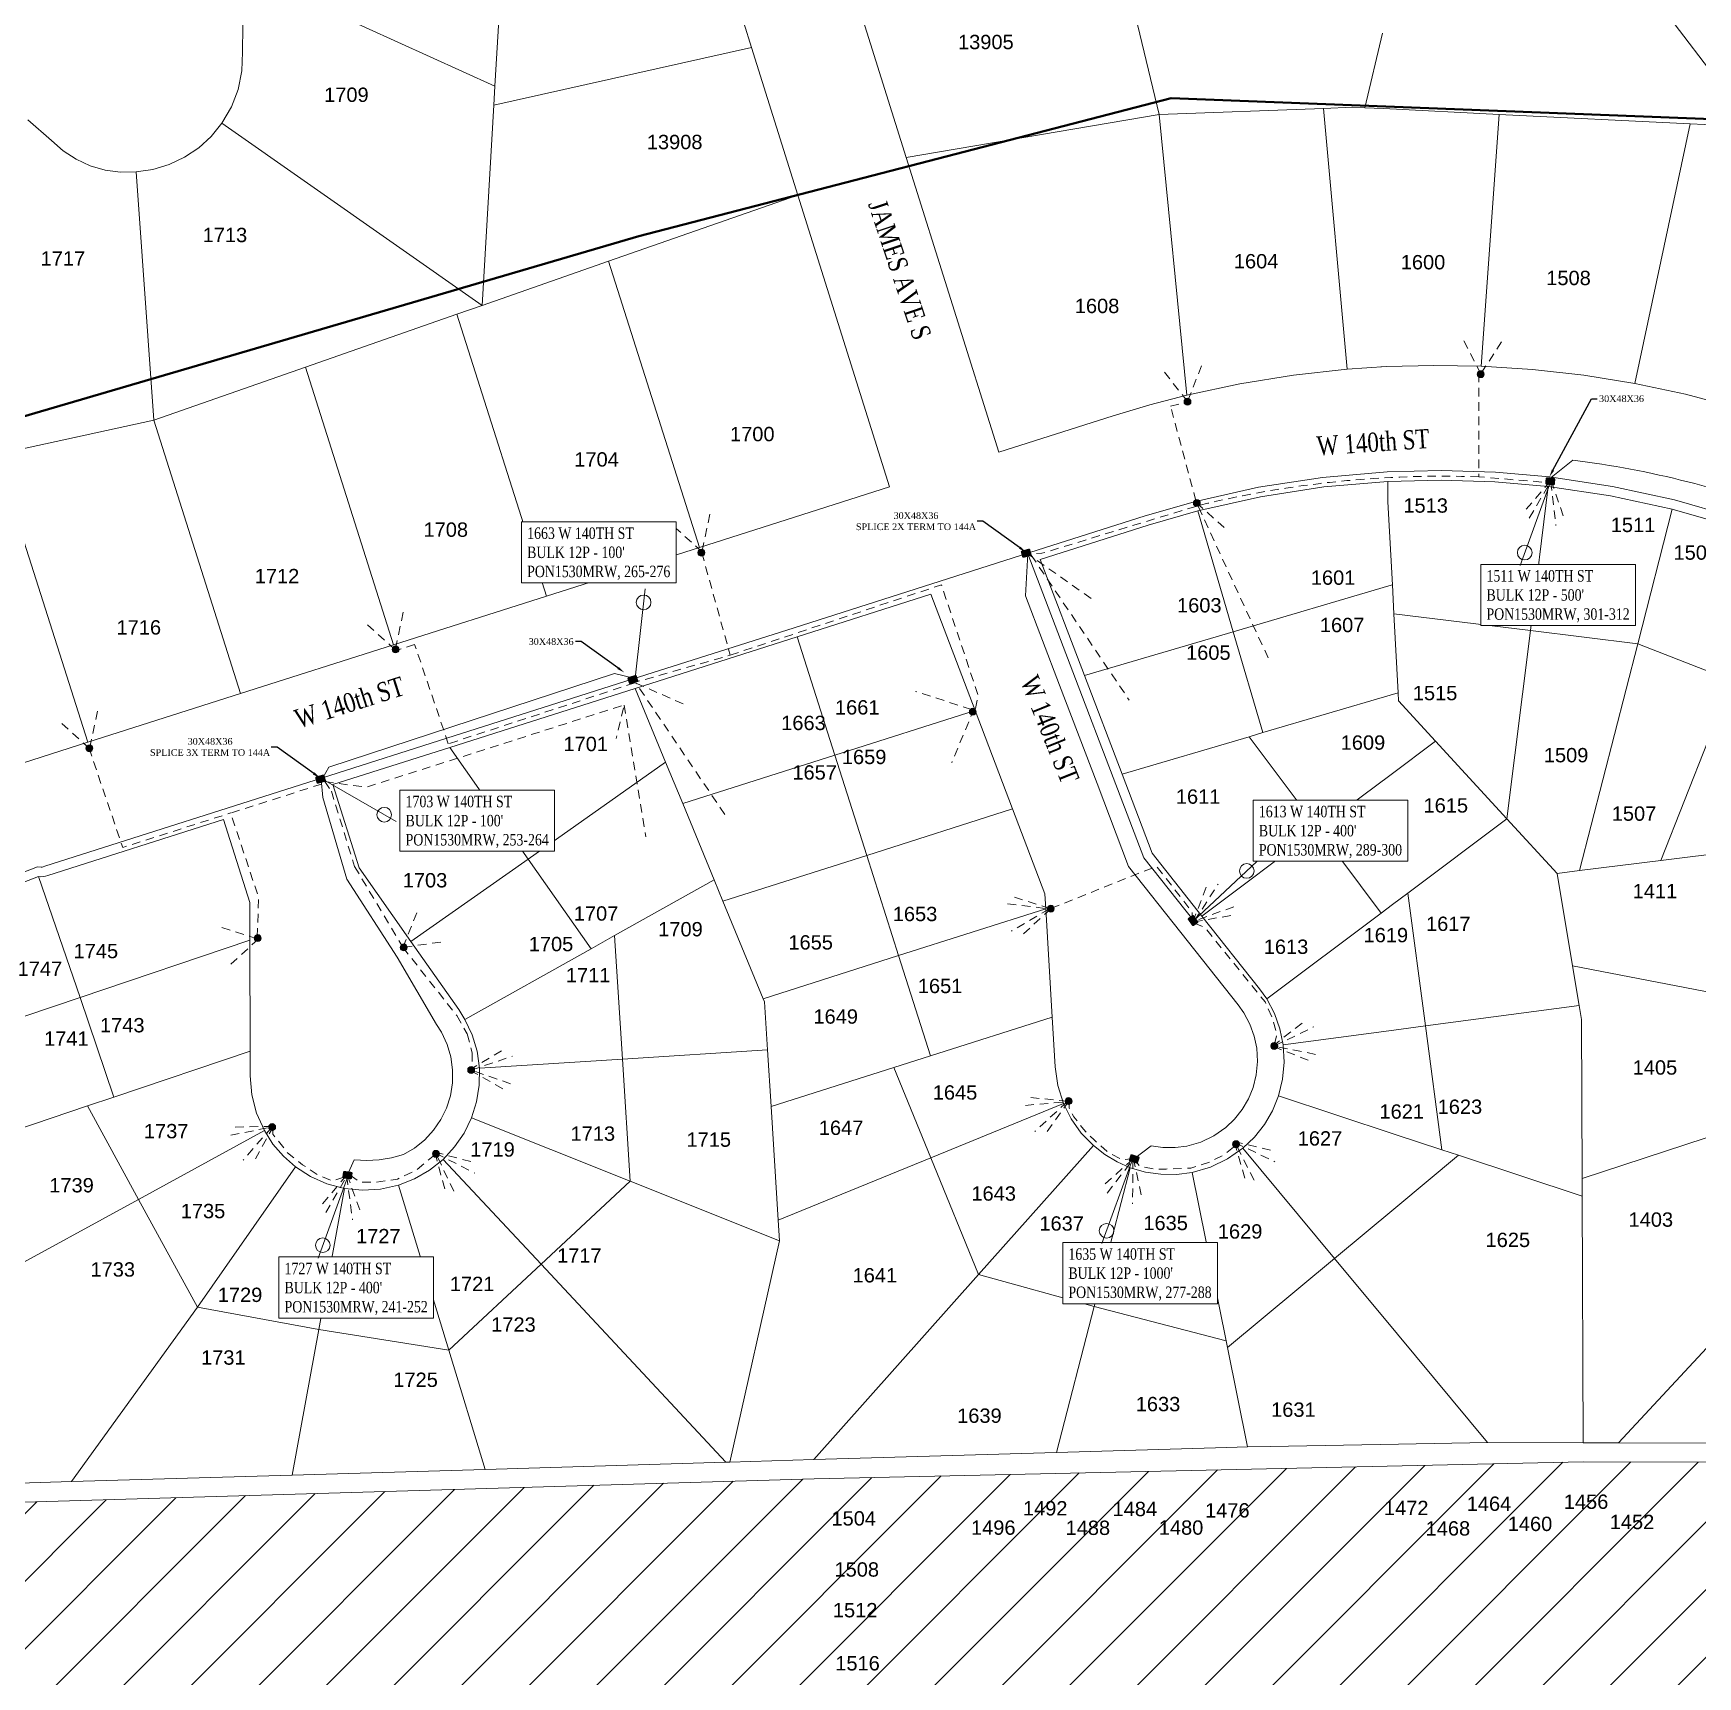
# Model space of a CAD drawing. Header units: feet. Extents: x 865220 to 5618803, y -2240498 to 1935234.
# Drawn here: x 2806304 to 2807175, y 966747 to 967606 of the extents above; entities that cross this region are included whole.
import ezdxf
from ezdxf import colors
from ezdxf.entities.mleader import LeaderData, LeaderLine
from ezdxf.enums import TextEntityAlignment as Align
from ezdxf.lldxf.tags import DXFTag
from ezdxf.math import Vec2, Vec3

# ---------------------------------------------------------------- set-up
doc = ezdxf.new("R2010")
doc.units = ezdxf.units.FT
doc.header["$LTSCALE"] = 0.015
doc.header["$MEASUREMENT"] = 0
doc.linetypes.add('DASHED', pattern=[5, 3, -2])
for name, color, linetype in [('144A', 112, '144A'), ('Dakota County Addresses', 7, 'Continuous'), ('Dakota County Parcels', 7, 'Continuous'), ('DETAIL', 7, 'Continuous'), ('DROP BURIED', 7, 'DASHED'), ('NOTES', 7, 'Continuous'), ('PROP_TEL', 6, 'Continuous'), ('STREET NAME', 7, 'Continuous'), ('TAIL', 1, 'MST'), ('TELEPHONE STRUCT-PROP', 6, 'Continuous'), ('TERMINALS', 7, 'Continuous')]:
    doc.layers.add(name, color=color, linetype=linetype)
doc.layers.add('RUNNING LINE (UNDERGROUND)', color=10, linetype='Continuous', lineweight=40)
doc.layers.add('WORK BOUNDARY', color=110, linetype='Continuous', lineweight=40)
doc.styles.add('Dimensions 100', font='arial.ttf')
doc.styles.add('Line', font='txt.shx', dxfattribs={"height": 3})
doc.styles.add('SIMPLEX', font='times.ttf', dxfattribs={"width": 0.8})
doc.styles.get("Standard").update_dxf_attribs({"font": 'times.ttf'})
doc.styles.add('Utilities', font='arial.ttf', dxfattribs={"height": 2.5})
tags = doc.linetypes.add('144A', pattern='A,80,-5,["144A",Line,S=1.5,R=0,X=0,Y=-1.5],-24', length=109).pattern_tags.tags
tags[6] = DXFTag(74, 10)
tags = doc.linetypes.add('MST', pattern='A,5,-5,5,-5,["TAIL",Line,S=1.5,R=0,X=0,Y=-1.5],-20', length=40).pattern_tags.tags
tags[10] = DXFTag(74, 10)

# ---------------------------------------------------------------- blocks, each defined once
blk = doc.blocks.new('ACMAP_ANN_TEMPLATE_Dakota County Addresses')
at = {"layer": 'Dakota County Addresses', "style": 'Dimensions 100'}
blk.add_attdef('DakotaCountyAddress', text='', height=50, dxfattribs=at).set_placement((0, 0), align=Align.CENTER)
blk = doc.blocks.new('NEW HH')
at = {"ltscale": 40, "true_color": 0xffffff}
h = blk.add_hatch(color=7, dxfattribs=at)
h.dxf.hatch_style = 1
h.paths.add_polyline_path([(-0.061, -0.031, 0.414214), (-0.046, -0.046), (0.046, -0.046, 0.414214), (0.061, -0.031), (0.061, 0.031, 0.414214), (0.046, 0.046), (-0.046, 0.046, 0.414214), (-0.061, 0.031)])
at = {"layer": 'RUNNING LINE (UNDERGROUND)', "color": 6, "lineweight": 0, "const_width": 0.005, "flags": 128}
blk.add_lwpolyline([(-0.061, 0.031), (-0.061, -0.031, 0.414214), (-0.046, -0.046), (0.046, -0.046, 0.414214), (0.061, -0.031), (0.061, 0.031, 0.414214), (0.046, 0.046), (-0.046, 0.046, 0.414214)], format="xyb", close=True, dxfattribs=at)
at = {"layer": 'TELEPHONE STRUCT-PROP', "color": 18, "true_color": 0x000000, "style": 'Utilities'}
blk.add_text('HH', height=0.05, dxfattribs=at).set_placement((0, 0), align=Align.MIDDLE_CENTER)
blk = doc.blocks.new('Proposed FlowerPot')
at = {"lineweight": 5, "ltscale": 100, "true_color": 0xffffff}
h = blk.add_hatch(color=7, dxfattribs=at)
h.dxf.hatch_style = 1
h.paths.add_polyline_path([(-0.06, 0, 0.414214), (0, -0.06, 0.414214), (0.06, 0, 0.414214), (0, 0.06, 0.414214)])
at = {"lineweight": 5, "ltscale": 100}
blk.add_circle((0, 0), 0.0604, dxfattribs=at)
at = {"layer": 'RUNNING LINE (UNDERGROUND)', "color": 6, "lineweight": 5, "const_width": 0.00907, "flags": 128}
blk.add_lwpolyline([(-0.06, 0, -0.414214), (0, 0.06, -0.414214), (0.06, 0, -0.414214), (0, -0.06, -0.414214), (-0.06, 0)], format="xyb", dxfattribs=at)
at = {"color": 18, "linetype": 'ByBlock', "lineweight": 5, "ltscale": 100, "true_color": 0x000000, "style": 'Dimensions 100'}
blk.add_text('F', height=0.0744, dxfattribs=at).set_placement((-0.029, -0.037))
blk = doc.blocks.new('TERMINAL')
at = {"lineweight": 5, "ltscale": 0.5, "flags": 128}
blk.add_lwpolyline([(-0.07, -0.65), (-0.07, 44.75)], dxfattribs=at)
at = {"lineweight": 5, "ltscale": 0.5}
blk.add_circle((-0.07, 37.61), 3.83, dxfattribs=at)

msp = doc.modelspace()

# ---------------------------------------------------------------- hatches: boundary and pattern name
at = {"layer": 'NOTES', "lineweight": 5, "ltscale": 100}
h = msp.add_hatch(dxfattribs=at)
h.set_pattern_fill('ANSI31', color=30, scale=200)
edge = h.paths.add_edge_path()
edge.add_arc((2805562.9, 967567.77), 1316.08, 280.27088, 289.14718)
edge.add_arc((2807121.93, 963448.79), 3088.79, 104.28152, 111.40668, ccw=False)
edge.add_line((2806359.96, 966442.13), (2806839.68, 966548.74))
edge.add_arc((2807023.88, 965534.63), 1030.7, 90.12884, 100.29437, ccw=False)
edge.add_arc((2807001.49, 967056.18), 491.26, 272.3417, 336.23602)
edge.add_line((2807451.09, 966858.21), (2807114.79, 966859))
edge.add_line((2807114.79, 966859), (2806712.47, 966850.16))
edge.add_line((2806712.47, 966850.16), (2805791.33, 966822.85))
edge.add_line((2805791.33, 966822.85), (2805797.56, 966272.78))

# ---------------------------------------------------------------- linework, layer by layer
at = {"layer": '144A', "lineweight": 5, "ltscale": 100, "flags": 128}
msp.add_lwpolyline([(2806163.47, 967104.7), (2806164.04, 967105.03), (2806169.72, 967108.25), (2806196.43, 967122.89), (2806223.76, 967136.58), (2806264.05, 967154.05), (2806306.04, 967170.26), (2806308.09, 967170.03), (2806308.54, 967170.05), (2806308.99, 967170.13), (2806309.87, 967170.46), (2806459.07, 967217.94), (2806520.25, 967237.41), (2806617.23, 967268.27), (2806702, 967295.25), (2806829.15, 967335.72), (2806885.67, 967353.7), (2806911.88, 967361.27), (2806944.95, 967368.67), (2806978.46, 967373.84), (2807012.22, 967376.77), (2807040.55, 967377.46), (2807068.85, 967376.57), (2807097.08, 967374.1), (2807130.04, 967369.15), (2807162.62, 967362.06), (2807192.73, 967353.43), (2807222.26, 967342.98), (2807251.07, 967330.68), (2807279.07, 967316.66), (2807306.57, 967300.63), (2807333.02, 967282.93), (2807358.28, 967263.57), (2807426.82, 967198.29), (2807479.01, 967145.42), (2807487.42, 967137.12), (2807510.54, 967116.27), (2807534.92, 967096.99), (2807560.56, 967079.28), (2807687.84, 966997.48), (2807627.45, 966869.95), (2807583.78, 966777.8), (2807566.9, 966744.66), (2807548.18, 966712.61), (2807527.63, 966681.7), (2807501.8, 966649.28), (2807441.06, 966603.34), (2807415.15, 966579.47), (2807388.06, 966557.17), (2807359.77, 966536.41), (2807330.36, 966517.26), (2807299.94, 966499.78), (2807268.59, 966484.03), (2807235.27, 966469.62), (2807201.18, 966457.16), (2807166.43, 966446.69), (2807131.13, 966438.23), (2807095.4, 966431.83), (2807059.37, 966427.5), (2807023.1, 966425.25), (2807009.91, 966424.96), (2806963.7, 966423.16), (2806917.56, 966418.9), (2806794.27, 966400.82), (2806764.53, 966517.33)], dxfattribs=at)
at = {"layer": 'Dakota County Parcels', "lineweight": 5}
for p, q in [((2807083.49, 967715.35), (2807203.45, 967557.12)), ((2806545.45, 967578.48), (2806550.13, 967658.33)), ((2806662.97, 967651.95), (2806679.67, 967598.74)), ((2806870.8, 967655.57), (2806892.9, 967563.65)), ((2806418.01, 967636.3), (2806545.45, 967578.48)), ((2806730.69, 967636.53), (2806760.64, 967541.13)), ((2806544.87, 967568.5), (2806679.67, 967598.74)), ((2806679.67, 967598.74), (2806703.93, 967521.46)), ((2807000.58, 967567.16), (2807009.84, 967606.09)), ((2806544.87, 967568.5), (2806545.45, 967578.48)), ((2806538.74, 967463.75), (2806544.87, 967568.5)), ((2806760.64, 967541.13), (2806892.9, 967563.65)), ((2806892.9, 967563.65), (2806978.83, 967566.84)), ((2806892.9, 967563.65), (2806907.45, 967416.85)), ((2806978.83, 967566.84), (2806994.05, 967567.46)), ((2806978.83, 967566.84), (2806991.35, 967430.45)), ((2806994.05, 967567.46), (2807000.58, 967567.16)), ((2807010.29, 967566.68), (2807070.8, 967563.69)), ((2807061.33, 967432.01), (2807070.8, 967563.69)), ((2807070.8, 967563.69), (2807170.68, 967558.74)), ((2806301.11, 967560.9), (2806313.41, 967550.04)), ((2806402.63, 967559.03), (2806538.74, 967463.75)), ((2807141.81, 967422.91), (2807170.68, 967558.74)), ((2807170.68, 967558.74), (2807203.45, 967557.12)), ((2806760.64, 967541.13), (2806809.02, 967387.02)), ((2806357.71, 967533.59), (2806366.9, 967403.72)), ((2806604.86, 967486.86), (2806703.93, 967521.46)), ((2806703.93, 967521.46), (2806751.85, 967368.83)), ((2806538.74, 967463.75), (2806604.86, 967486.86)), ((2806604.86, 967486.86), (2806652.5, 967337.21)), ((2806446.23, 967431.44), (2806525.55, 967459.15)), ((2806525.55, 967459.15), (2806538.74, 967463.75)), ((2806525.55, 967459.15), (2806572.46, 967311.74)), ((2806366.9, 967403.72), (2806446.23, 967431.44)), ((2806446.23, 967431.44), (2806492.43, 967286.27)), ((2807011.82, 967431.81), (2806991.35, 967430.45)), ((2807011.82, 967431.81), (2807008.84, 967431.65)), ((2806284.45, 967385.84), (2806366.9, 967403.72)), ((2806366.9, 967403.72), (2806412.39, 967260.79)), ((2806809.02, 967387.02), (2806868.93, 967406.09)), ((2806284.45, 967385.84), (2806332.36, 967235.32)), ((2807012.5, 967371.78), (2807012.62, 967361.04)), ((2807012.5, 967371.78), (2807012.62, 967361.04)), ((2806652.5, 967337.21), (2806751.85, 967368.83)), ((2807087.19, 967293.71), (2807096.49, 967369.13)), ((2806913.12, 967356.42), (2806931.73, 967293.13)), ((2807012.62, 967361.04), (2807012.62, 967361.02)), ((2807012.62, 967361.04), (2807014.95, 967317.59)), ((2807143.29, 967286.79), (2807161.4, 967357.21)), ((2806572.46, 967311.74), (2806652.5, 967337.21)), ((2806492.43, 967286.27), (2806572.46, 967311.74)), ((2806773.41, 967312.73), (2806796.61, 967251.9)), ((2806931.73, 967293.13), (2807013.12, 967317.06)), ((2807013.12, 967317.06), (2807014.95, 967317.59)), ((2807014.95, 967317.59), (2807015.76, 967302.52)), ((2807015.76, 967302.52), (2807017.97, 967261.16)), ((2807015.76, 967302.52), (2807087.19, 967293.71)), ((2807074.89, 967195.26), (2807087.19, 967293.71)), ((2807087.19, 967293.71), (2807143.29, 967286.79)), ((2806412.39, 967260.79), (2806492.43, 967286.27)), ((2806723.23, 967228.55), (2806703.52, 967290.49)), ((2806853.84, 967270.22), (2806931.73, 967293.13)), ((2806931.73, 967293.13), (2806947.24, 967240.37)), ((2807112.8, 967168.22), (2807143.29, 967286.79)), ((2807143.29, 967286.79), (2807192.56, 967267.62)), ((2807155.46, 967173.52), (2807192.56, 967267.62)), ((2806332.36, 967235.32), (2806412.39, 967260.79)), ((2806618.75, 967263.51), (2806634.73, 967224.83)), ((2806947.24, 967240.37), (2807013.77, 967259.93)), ((2807013.77, 967259.93), (2807017.97, 967261.16)), ((2807017.97, 967261.16), (2807018.2, 967256.93)), ((2806723.23, 967228.55), (2806796.61, 967251.9)), ((2806796.61, 967251.9), (2806816.23, 967200.44)), ((2807018.2, 967256.93), (2807037.49, 967235.95)), ((2806293.29, 967222.89), (2806332.36, 967235.32)), ((2806521.76, 967232.64), (2806562.82, 967174.26)), ((2806873.49, 967218.68), (2806940.02, 967238.24)), ((2806940.02, 967238.24), (2806947.24, 967240.37)), ((2806940.02, 967238.24), (2806976.15, 967190.01)), ((2807014.24, 967218.54), (2807037.49, 967235.95)), ((2807037.49, 967235.95), (2807074.89, 967195.26)), ((2806562.82, 967174.26), (2806634.73, 967224.83)), ((2806634.73, 967224.83), (2806643.66, 967203.23)), ((2806643.66, 967203.23), (2806723.23, 967228.55)), ((2806723.23, 967228.55), (2806739.91, 967176.15)), ((2806976.15, 967190.01), (2807014.24, 967218.54)), ((2806643.66, 967203.23), (2806660.12, 967163.38)), ((2806739.91, 967176.15), (2806816.23, 967200.44)), ((2806816.23, 967200.44), (2806833.18, 967156)), ((2806403.41, 967194.98), (2806417.24, 967151.44)), ((2806915.33, 967144.45), (2806976.15, 967190.01)), ((2806976.15, 967190.01), (2807009.12, 967145.99)), ((2807022.99, 967156.38), (2807074.89, 967195.26)), ((2807074.89, 967195.26), (2807101.07, 967166.77)), ((2806501.48, 967131.12), (2806562.82, 967174.26)), ((2806562.82, 967174.26), (2806595.8, 967127.36)), ((2806664.73, 967152.23), (2806739.91, 967176.15)), ((2806739.91, 967176.15), (2806756.58, 967123.74)), ((2807112.8, 967168.22), (2807155.46, 967173.52)), ((2807155.46, 967173.52), (2807204.08, 967179.55)), ((2806306.7, 967165.15), (2806328.41, 967101.85)), ((2806608.03, 967134.21), (2806660.12, 967163.38)), ((2806660.12, 967163.38), (2806664.73, 967152.23)), ((2807101.07, 967166.77), (2807112.8, 967168.22)), ((2807101.07, 967166.77), (2807109.18, 967118.45)), ((2806833.18, 967156), (2806833.64, 967148.26)), ((2807015.02, 967150.41), (2807022.99, 967156.38)), ((2807022.99, 967156.38), (2807032.21, 967086.96)), ((2806417.28, 967131.8), (2806417.24, 967151.44)), ((2806664.73, 967152.23), (2806685.81, 967101.23)), ((2806756.58, 967123.74), (2806833.64, 967148.26)), ((2806833.64, 967148.26), (2806836.98, 967091.62)), ((2806949.2, 967101.11), (2807009.12, 967145.99)), ((2807009.12, 967145.99), (2807015.02, 967150.41)), ((2806328.41, 967101.85), (2806417.28, 967131.8)), ((2806417.4, 967073.8), (2806417.28, 967131.8)), ((2806595.8, 967127.36), (2806608.03, 967134.21)), ((2806608.03, 967134.21), (2806612.13, 967069.59)), ((2806529.76, 967090.36), (2806595.8, 967127.36)), ((2806685.81, 967101.23), (2806756.58, 967123.74)), ((2806756.58, 967123.74), (2806773.26, 967071.34)), ((2807109.18, 967118.45), (2807193.35, 967102.08)), ((2807112.68, 967097.64), (2807109.18, 967118.45)), ((2806252.27, 967076.19), (2806328.41, 967101.85)), ((2806328.41, 967101.85), (2806345.97, 967049.73)), ((2806685.81, 967101.23), (2806686.47, 967099.62)), ((2806686.47, 967099.62), (2806688.03, 967074.41)), ((2807032.21, 967086.96), (2807112.68, 967097.64)), ((2807113.92, 967090.25), (2807112.68, 967097.64)), ((2806773.26, 967071.34), (2806836.98, 967091.62)), ((2806836.98, 967091.62), (2806838.51, 967065.66)), ((2806957.87, 967077.09), (2807015.76, 967084.77)), ((2807015.76, 967084.77), (2807032.21, 967086.96)), ((2807032.21, 967086.96), (2807040.8, 967022.21)), ((2807114.21, 967007.25), (2807113.92, 967090.25)), ((2806345.97, 967049.73), (2806417.4, 967073.8)), ((2806417.42, 967060.92), (2806417.4, 967073.8)), ((2806537.29, 967064.85), (2806612.13, 967069.59)), ((2806612.13, 967069.59), (2806688.03, 967074.41)), ((2806612.13, 967069.59), (2806616.19, 967005.72)), ((2806688.03, 967074.41), (2806689.87, 967044.8)), ((2806754.12, 967065.25), (2806773.26, 967071.34)), ((2806689.87, 967044.8), (2806754.12, 967065.25)), ((2806754.12, 967065.25), (2806773.44, 967018.05)), ((2806332.27, 967045.12), (2806345.97, 967049.73)), ((2806275.05, 967025.83), (2806332.27, 967045.12)), ((2806332.27, 967045.12), (2806358.98, 966996.28)), ((2806689.87, 967044.8), (2806693.55, 966985.35)), ((2806773.44, 967018.05), (2806842.88, 967046.47)), ((2806358.98, 966996.28), (2806424.78, 967032.26)), ((2806533.14, 967038.83), (2806616.19, 967005.72)), ((2806798.44, 966956.97), (2806858.5, 967024.39)), ((2807016.38, 967030.27), (2807040.8, 967022.21)), ((2807114.21, 967007.25), (2807179.03, 967028.4)), ((2806518.36, 967017.19), (2806569.53, 966962.38)), ((2806693.55, 966985.35), (2806773.44, 967018.05)), ((2806773.44, 967018.05), (2806798.44, 966956.97)), ((2806936.75, 967023.05), (2806984.68, 966965.38)), ((2807016.81, 966992.09), (2807049.58, 967019.32)), ((2807040.8, 967022.21), (2807049.58, 967019.32)), ((2807049.58, 967019.32), (2807114.24, 966997.99)), ((2806389.84, 966939.85), (2806441.04, 967013.34)), ((2806858.95, 966940.23), (2806877.81, 967012.84)), ((2806910.23, 967010.38), (2806927.94, 966922.33)), ((2807114.24, 966997.99), (2807114.21, 967007.25)), ((2806453.23, 966928.25), (2806466.67, 967002.02)), ((2806494.93, 967003.67), (2806521.29, 966917.35)), ((2806569.53, 966962.38), (2806616.19, 967005.72)), ((2806616.19, 967005.72), (2806694.22, 966974.61)), ((2807114.69, 966869), (2807114.24, 966997.99)), ((2806276.68, 966951.28), (2806358.98, 966996.28)), ((2806358.98, 966996.28), (2806389.84, 966939.85)), ((2806984.68, 966965.38), (2807016.81, 966992.09)), ((2806693.55, 966985.35), (2806694.22, 966974.61)), ((2806668.24, 966858.85), (2806694.22, 966974.61)), ((2807133.19, 966868.96), (2807233.98, 966977.43)), ((2806521.29, 966917.35), (2806569.53, 966962.38)), ((2806569.53, 966962.38), (2806666.24, 966858.79)), ((2806928.65, 966918.79), (2806984.68, 966965.38)), ((2806984.68, 966965.38), (2807017.57, 966925.82)), ((2806984.68, 966965.38), (2807017.56, 966925.82)), ((2806712.21, 966860.16), (2806798.44, 966956.97)), ((2806798.44, 966956.97), (2806858.95, 966940.23)), ((2806323.93, 966848.65), (2806389.84, 966939.85)), ((2806389.84, 966939.85), (2806453.23, 966928.25)), ((2806839.15, 966863.92), (2806858.95, 966940.23)), ((2806858.95, 966940.23), (2806927.94, 966922.33)), ((2806439.36, 966852.07), (2806453.23, 966928.25)), ((2806453.23, 966928.25), (2806521.29, 966917.35)), ((2806927.94, 966922.33), (2806928.65, 966918.79)), ((2807017.57, 966925.82), (2807064.7, 966869.12)), ((2806521.29, 966917.35), (2806540.31, 966855.06)), ((2806928.65, 966918.79), (2806939.09, 966866.88)), ((2807018.22, 966868.29), (2807064.7, 966869.12)), ((2807064.7, 966869.12), (2807114.69, 966869)), ((2807114.69, 966869), (2807133.19, 966868.96)), ((2807133.19, 966868.96), (2807275.18, 966868.63)), ((2806540.31, 966855.06), (2806666.24, 966858.79)), ((2806666.24, 966858.79), (2806668.24, 966858.85)), ((2806668.24, 966858.85), (2806712.21, 966860.16)), ((2806712.21, 966860.16), (2806839.15, 966863.92)), ((2806323.93, 966848.65), (2806439.36, 966852.07)), ((2806439.36, 966852.07), (2806540.31, 966855.06)), ((2806278.95, 966847.31), (2806323.93, 966848.65))]:
    msp.add_line(p, q, dxfattribs=at)
for points in [[(2806418.01, 967636.3), (2806415.04, 967623.15), (2806413.5, 967609.76), (2806413.4, 967596.28)], [(2806402.63, 967559.03), (2806407.59, 967567.55), (2806411.1, 967576.76), (2806413.05, 967586.42), (2806413.4, 967596.28)], [(2807000.58, 967567.16), (2807010.29, 967566.68), (2807010.29, 967566.68)], [(2806357.71, 967533.59), (2806366.51, 967534.88), (2806375.01, 967537.45), (2806383.04, 967541.24), (2806390.43, 967546.18), (2806397, 967552.16), (2806402.63, 967559.03)], [(2806313.41, 967550.04), (2806319.49, 967544.64), (2806326.31, 967540.19), (2806333.7, 967536.8), (2806341.52, 967534.55), (2806349.58, 967533.47), (2806357.71, 967533.59)], [(2806991.35, 967430.45), (2806963.17, 967427.32), (2806935.18, 967422.78), (2806907.45, 967416.85)], [(2807061.33, 967432.01), (2807036.57, 967432.44), (2807011.82, 967431.81)], [(2807141.81, 967422.91), (2807115.14, 967427.23), (2807088.29, 967430.26), (2807061.33, 967432.01)], [(2806907.45, 967416.85), (2806888.1, 967411.81), (2806868.93, 967406.09)], [(2807220.13, 967402.3), (2807194.36, 967410.42), (2807168.24, 967417.29), (2807141.81, 967422.91)], [(2807378.9, 967239.02), (2807355.12, 967259.7), (2807330.11, 967278.87), (2807303.92, 967296.39), (2807276.69, 967312.26), (2807248.96, 967326.15), (2807220.44, 967338.32), (2807191.21, 967348.66), (2807161.4, 967357.21), (2807129.14, 967364.23), (2807096.49, 967369.13), (2807068.56, 967371.57), (2807040.53, 967372.46), (2807012.5, 967371.78), (2806979.06, 967368.88), (2806945.88, 967363.75), (2806913.12, 967356.42), (2806887.12, 967348.92), (2806830.67, 967330.95)], [(2806877.81, 967012.84), (2806885.71, 967010.56), (2806893.85, 967009.37), (2806902.08, 967009.31), (2806910.23, 967010.38), (2806919.73, 967013.12), (2806928.65, 967017.39), (2806936.75, 967023.05), (2806942.8, 967028.84), (2806947.98, 967035.42), (2806952.2, 967042.65), (2806955.37, 967050.4), (2806957.54, 967059.14), (2806958.38, 967068.1), (2806957.87, 967077.09), (2806956.13, 967085.48), (2806953.22, 967093.54), (2806949.2, 967101.11), (2806945.43, 967106.44), (2806915.33, 967144.45), (2806889.23, 967177.4), (2806873.49, 967218.68), (2806853.84, 967270.22), (2806830.67, 967330.95)], [(2806460.58, 967213.17), (2806521.76, 967232.64), (2806618.75, 967263.51), (2806703.52, 967290.49), (2806773.41, 967312.73)], [(2806494.93, 967003.67), (2806503.39, 967006.98), (2806511.26, 967011.52), (2806518.36, 967017.19), (2806524.33, 967023.66), (2806529.29, 967030.92), (2806533.14, 967038.83), (2806535.8, 967047.27), (2806537.19, 967056), (2806537.29, 967064.85), (2806536.05, 967073.69), (2806533.52, 967082.26), (2806529.76, 967090.36), (2806526.49, 967095.56), (2806501.48, 967131.12), (2806474.42, 967169.6), (2806460.58, 967213.17)], [(2806403.41, 967194.98), (2806311.49, 967165.72), (2806310.34, 967165.3), (2806309.14, 967165.07), (2806307.91, 967165.02), (2806306.7, 967165.15), (2806265.95, 967149.43), (2806225.87, 967132.05), (2806198.75, 967118.46), (2806172.16, 967103.88), (2806166.55, 967100.7), (2806118.75, 967072.47), (2806088.55, 967054.81), (2806071.19, 967045.42), (2806046.73, 967032.43), (2806021.61, 967020.79), (2805996.17, 967010.37), (2805970.32, 967001.02), (2805944.14, 966992.86), (2805917.64, 966985.79), (2805884.5, 966978.67), (2805851.03, 966973.32)], [(2806417.42, 967060.92), (2806418.27, 967051.01), (2806420.75, 967041.36), (2806424.78, 967032.26)], [(2806838.51, 967065.66), (2806839.91, 967055.88), (2806842.88, 967046.47)], [(2806955.37, 967050.4), (2807016.38, 967030.27), (2807016.38, 967030.27)], [(2806842.88, 967046.47), (2806846.95, 967038.35), (2806852.2, 967030.93), (2806858.5, 967024.39)], [(2806424.78, 967032.26), (2806429.3, 967025.22), (2806434.75, 967018.87), (2806441.04, 967013.34)], [(2806858.5, 967024.39), (2806864.44, 967019.75), (2806870.91, 967015.88), (2806877.81, 967012.84)], [(2806441.04, 967013.34), (2806448.95, 967008.24), (2806457.56, 967004.43), (2806466.67, 967002.02)], [(2806466.67, 967002.02), (2806476.14, 967001.07), (2806485.64, 967001.62), (2806494.93, 967003.67)], [(2806839.15, 966863.92), (2806928.4, 966866.56), (2806939.09, 966866.88)], [(2806939.09, 966866.88), (2806951.09, 966867.09), (2807018.22, 966868.29)]]:
    msp.add_lwpolyline(points, dxfattribs=at)
at = {"layer": 'DROP BURIED', "lineweight": 5, "ltscale": 100}
for points in [[(2807072.09, 967444.66), (2807061.14, 967427.93), (2807052.12, 967445.78)], [(2806915.13, 967432.17), (2806907.75, 967413.58), (2806895.34, 967429.26)], [(2806912.17, 967361.62), (2806898.87, 967411.09), (2806907.59, 967413.16)], [(2807084.88, 967357.18), (2807098.03, 967372.25), (2807104.5, 967353.33)], [(2807086.57, 967352.58), (2807097.79, 967371.48), (2807100.47, 967348.63)], [(2806657.89, 967354.54), (2806653.76, 967334.97), (2806638.88, 967348.33)], [(2806950.02, 967279.42), (2806912.46, 967360.6), (2806927.37, 967347.27)], [(2806497.4, 967303.3), (2806493.27, 967283.73), (2806478.39, 967297.1)], [(2806618.61, 967266.39), (2806521.04, 967234.52), (2806503.39, 967286.5), (2806493.59, 967283.19)], [(2806665.67, 967197.61), (2806619.18, 967266.25), (2806646.13, 967254.44)], [(2806337.52, 967251.67), (2806333.39, 967232.1), (2806318.5, 967245.46)], [(2806817.21, 967154.28), (2806836.28, 967148.25), (2806821.52, 967134.75)], [(2806930.35, 967144.65), (2806910.62, 967141.37), (2806917.64, 967160.1)], [(2806931.97, 967149.28), (2806911.3, 967141.81), (2806923.75, 967161.16)], [(2806517.06, 967130.82), (2806497.25, 967128.08), (2806504.79, 967146.61)], [(2806813.67, 967150.89), (2806835.48, 967148.16), (2806815.6, 967136.58)], [(2806402.57, 967138.45), (2806421.63, 967132.41), (2806406.87, 967118.92)], [(2806970.92, 967068.99), (2806952.35, 967076.41), (2806968.06, 967088.78)], [(2806974.7, 967072.11), (2806953.15, 967076.44), (2806973.83, 967086.53)], [(2806549.48, 967054.15), (2806532.05, 967063.95), (2806549.26, 967074.15)], [(2806553.64, 967056.74), (2806532.86, 967063.88), (2806554.68, 967071.15)], [(2806825.71, 967049.48), (2806845.62, 967047.59), (2806834.03, 967031.29)], [(2806822.96, 967045.42), (2806844.86, 967047.33), (2806827.86, 967031.83)], [(2806407.27, 967029.76), (2806428.81, 967034.12), (2806413.67, 967016.8)], [(2806409.55, 967034.1), (2806429.54, 967034.46), (2806419.86, 967016.96)], [(2806937.83, 967007.37), (2806932.15, 967026.54), (2806951.6, 967021.87)], [(2806942.62, 967006.33), (2806932.67, 967025.93), (2806953.4, 967015.94)], [(2806519.15, 967001.74), (2806513.94, 967021.05), (2806533.27, 967015.91)], [(2806523.92, 967000.59), (2806514.45, 967020.43), (2806534.93, 967009.94)], [(2806864.61, 967004.32), (2806879.5, 967017.67), (2806883.62, 966998.1)], [(2806865.73, 966999.54), (2806879.17, 967016.94), (2806879.04, 966993.93)], [(2806455.18, 966993.93), (2806468.11, 967009.18), (2806474.86, 966990.36)], [(2806456.94, 966989.35), (2806467.89, 967008.41), (2806470.89, 966985.6)]]:
    msp.add_lwpolyline(points, dxfattribs=at)
at = {"layer": 'DROP BURIED', "lineweight": 5, "ltscale": 100, "flags": 128}
for points in [[(2807060.25, 967428.15), (2807060.25, 967374.12), (2807096.09, 967371.18)], [(2806613.04, 967254.77), (2806624.41, 967185.87)], [(2806796.22, 967252.93), (2806784.38, 967224.62)], [(2806333.06, 967232.3), (2806350.67, 967180.35), (2806407.17, 967198.34)], [(2806421.06, 967133.6), (2806421.84, 967153.83), (2806407.17, 967198.34), (2806454.87, 967213.53)], [(2806836.37, 967148.48), (2806891.58, 967170.46), (2806910.14, 967146.63), (2806910.14, 967142.27)], [(2806911.39, 967140.79), (2806916.68, 967138.58), (2806948.35, 967099.5), (2806951.88, 967091.57), (2806954.52, 967082.93), (2806953.29, 967077.37)], [(2806879.54, 967017.72), (2806873.77, 967016.89), (2806866.51, 967020.64), (2806858.89, 967027.32), (2806853.35, 967032.9), (2806848.3, 967039.49), (2806845.93, 967043.95), (2806845.93, 967047.98)], [(2806429.15, 967033.11), (2806429.15, 967030.34), (2806436.88, 967020.69), (2806444.77, 967014.4), (2806452.58, 967009.11), (2806460.47, 967005.84), (2806467.94, 967008.36)], [(2806879.75, 967017.51), (2806882.54, 967013.77), (2806890.19, 967012.15), (2806896.61, 967012.15), (2806909.56, 967012.57), (2806918.74, 967015.52), (2806926.33, 967019.2), (2806933.48, 967024.76)], [(2806469.74, 967008.95), (2806474.82, 967005.23), (2806483.05, 967005.23), (2806494.43, 967006.87), (2806504.47, 967011.68), (2806514.34, 967019.91)]]:
    msp.add_lwpolyline(points, dxfattribs=at)
msp.add_lwpolyline([(2807060.25, 967374.12, 0.068868), (2806913.99, 967359.23)], format="xyb", dxfattribs=at)
at = {"layer": 'NOTES', "color": 30, "lineweight": 5, "ltscale": 100, "flags": 128}
msp.add_lwpolyline([(2805797.56, 966272.78, 0.03875), (2805994.56, 966324.5, -0.031099), (2806359.96, 966442.13), (2806839.68, 966548.74, -0.044385), (2807021.56, 966565.33, 0.286246), (2807451.09, 966858.21), (2807114.79, 966859), (2806712.47, 966850.16), (2805791.33, 966822.85)], format="xyb", close=True, dxfattribs=at)
at = {"layer": 'TAIL', "lineweight": 5, "ltscale": 100, "flags": 128}
for points in [[(2807098.01, 967373.87), (2807109.36, 967382.81, -0.065429), (2807227.54, 967352.54), (2807255.68, 967340.68), (2807284.31, 967326.34), (2807306.52, 967313.39), (2807312.4, 967309.96), (2807339.43, 967291.88), (2807365.44, 967271.95), (2807426.04, 967214.29), (2807422.99, 967202.25)], [(2806468.12, 967008.83), (2806471.76, 967016.97, 0.107181), (2806497.57, 967019.78), (2806503.34, 967023.12), (2806508.79, 967027.47), (2806513.34, 967032.4), (2806517.15, 967037.97), (2806520.1, 967044.02), (2806522.13, 967050.49), (2806523.2, 967057.19), (2806523.28, 967063.95), (2806522.33, 967070.73), (2806520.39, 967077.3), (2806517.44, 967083.66), (2806514.83, 967087.8), (2806494.31, 967122.88), (2806467.96, 967163.68), (2806455.42, 967206.49), (2806454.52, 967215.88)]]:
    msp.add_lwpolyline(points, format="xyb", dxfattribs=at)
for points in [[(2806880.06, 967017.68), (2806888.68, 967024.27), (2806894.92, 967023.37), (2806901.22, 967023.32), (2806907.37, 967024.12), (2806914.74, 967026.25), (2806921.57, 967029.52), (2806927.85, 967033.91), (2806932.41, 967038.28), (2806936.39, 967043.32), (2806939.62, 967048.86), (2806942.03, 967054.75), (2806943.7, 967061.48), (2806944.34, 967068.36), (2806943.95, 967075.27), (2806942.63, 967081.66), (2806940.39, 967087.85), (2806937.25, 967093.76), (2806934.22, 967098.04), (2806904.35, 967135.76), (2806876.92, 967170.4), (2806860.41, 967213.7), (2806840.75, 967265.23), (2806822.94, 967311.88), (2806824.21, 967333.87)], [(2806910.99, 967141.88), (2806884.84, 967174.9), (2806868.82, 967216.9), (2806849.16, 967268.44), (2806824.21, 967333.87)], [(2806455.39, 967216.72), (2806458.46, 967222.24), (2806607.93, 967271.32), (2806618.06, 967268.86)]]:
    msp.add_lwpolyline(points, dxfattribs=at)
at = {"layer": 'WORK BOUNDARY', "ltscale": 50, "flags": 128}
msp.add_lwpolyline([(2807686.5, 967583.3), (2807462.31, 967560.62), (2807393.36, 967552.97), (2806899.2, 967572.11), (2806620.71, 967499.97), (2806189.02, 967373.56), (2805973.81, 967361.47), (2805750.65, 967352.51), (2805752.26, 966183.31), (2806202.41, 966338.85), (2806847.23, 966473.19), (2807113.07, 966494.62), (2807306.03, 966576.03), (2807460.39, 966708.86), (2807626.44, 967043.75), (2807752.96, 967243.14), (2807837.54, 967355.22), (2807678.49, 967581.97)], dxfattribs=at)

# ---------------------------------------------------------------- block references
at = {"lineweight": 5}
for p, xscale, yscale, zscale, rotation in [((2807097.55, 967371.81), 40.00000000000001, 40.00000000000001, 40.00000000000001, 175.0365314775368), ((2806823.36, 967334.17), 40.00000000000001, 40.00000000000001, 40.00000000000001, 15.21476898636221), ((2806617.58, 967268.08), 40.00000000000001, 40.00000000000001, 40.00000000000001, 17.3492058423734), ((2806454.18, 967216.05), 40.00000000000001, 40.00000000000001, 40.00000000000001, 15.33300055270378), ((2806910.65, 967142.07), 40.00000000000001, 40.00000000000001, 40.00000000000001, 305.2574505230685), ((2806879.87, 967017.43), 40, 40, 40, 341.1889694168846), ((2806468.28, 967008.96), 40.00000000000001, 40.00000000000001, 40.00000000000001, 352.6673170698399)]:
    msp.add_blockref('NEW HH', p, dxfattribs=dict(at, xscale=xscale, yscale=yscale, zscale=zscale, rotation=rotation))
at = {"layer": 'Dakota County Addresses', "lineweight": 5, "xscale": 0.15, "yscale": 0.15, "zscale": 0.15}
for p, values in [((2806802.26, 967597.79), {'DakotaCountyAddress': '13905'}), ((2806467.71, 967570.2), {'DakotaCountyAddress': '1709'}), ((2806639.45, 967545.49), {'DakotaCountyAddress': '13908'}), ((2806404.16, 967496.86), {'DakotaCountyAddress': '1713'}), ((2806319.4, 967484.59), {'DakotaCountyAddress': '1717'}), ((2806943.65, 967483.15), {'DakotaCountyAddress': '1604'}), ((2807030.97, 967482.63), {'DakotaCountyAddress': '1600'}), ((2807107.1, 967474.39), {'DakotaCountyAddress': '1508'}), ((2806860.44, 967459.77), {'DakotaCountyAddress': '1608'}), ((2806680.06, 967392.76), {'DakotaCountyAddress': '1700'}), ((2806598.59, 967379.49), {'DakotaCountyAddress': '1704'}), ((2807032.35, 967355.39), {'DakotaCountyAddress': '1513'}), ((2806519.71, 967342.76), {'DakotaCountyAddress': '1708'}), ((2807140.84, 967345.25), {'DakotaCountyAddress': '1511'}), ((2807173.68, 967330.78), {'DakotaCountyAddress': '1505'}), ((2806431.4, 967318.48), {'DakotaCountyAddress': '1712'}), ((2806983.93, 967317.68), {'DakotaCountyAddress': '1601'}), ((2806913.92, 967303.22), {'DakotaCountyAddress': '1603'}), ((2806359.11, 967291.65), {'DakotaCountyAddress': '1716'}), ((2806988.65, 967292.9), {'DakotaCountyAddress': '1607'}), ((2806918.64, 967278.44), {'DakotaCountyAddress': '1605'}), ((2807037.28, 967257.31), {'DakotaCountyAddress': '1515'}), ((2806734.97, 967249.83), {'DakotaCountyAddress': '1661'}), ((2806706.84, 967241.7), {'DakotaCountyAddress': '1663'}), ((2806592.91, 967230.67), {'DakotaCountyAddress': '1701'}), ((2806999.54, 967231.42), {'DakotaCountyAddress': '1609'}), ((2807105.82, 967224.83), {'DakotaCountyAddress': '1509'}), ((2806738.58, 967223.91), {'DakotaCountyAddress': '1659'}), ((2806712.69, 967215.8), {'DakotaCountyAddress': '1657'}), ((2806913.32, 967203.18), {'DakotaCountyAddress': '1611'}), ((2807042.89, 967198.56), {'DakotaCountyAddress': '1615'}), ((2807141.36, 967194.26), {'DakotaCountyAddress': '1507'}), ((2806508.83, 967159.4), {'DakotaCountyAddress': '1703'}), ((2807152.31, 967153.73), {'DakotaCountyAddress': '1411'}), ((2806598.32, 967142.03), {'DakotaCountyAddress': '1707'}), ((2806765.21, 967141.77), {'DakotaCountyAddress': '1653'}), ((2806642.5, 967133.81), {'DakotaCountyAddress': '1709'}), ((2807011.53, 967130.73), {'DakotaCountyAddress': '1619'}), ((2807044.2, 967136.64), {'DakotaCountyAddress': '1617'}), ((2806336.64, 967122.39), {'DakotaCountyAddress': '1745'}), ((2806574.76, 967126.04), {'DakotaCountyAddress': '1705'}), ((2806710.6, 967126.92), {'DakotaCountyAddress': '1655'}), ((2806959.29, 967124.65), {'DakotaCountyAddress': '1613'}), ((2806307.38, 967113.12), {'DakotaCountyAddress': '1747'}), ((2806594.19, 967109.78), {'DakotaCountyAddress': '1711'}), ((2806778.32, 967104.13), {'DakotaCountyAddress': '1651'}), ((2806723.71, 967088.15), {'DakotaCountyAddress': '1649'}), ((2806350.45, 967083.61), {'DakotaCountyAddress': '1743'}), ((2806321.18, 967076.6), {'DakotaCountyAddress': '1741'}), ((2807152.31, 967061.5), {'DakotaCountyAddress': '1405'}), ((2806786.13, 967048.43), {'DakotaCountyAddress': '1645'}), ((2807019.84, 967038.45), {'DakotaCountyAddress': '1621'}), ((2807050.28, 967040.97), {'DakotaCountyAddress': '1623'}), ((2806373.42, 967028.21), {'DakotaCountyAddress': '1737'}), ((2806596.64, 967026.91), {'DakotaCountyAddress': '1713'}), ((2806726.52, 967029.96), {'DakotaCountyAddress': '1647'}), ((2806544.16, 967018.61), {'DakotaCountyAddress': '1719'}), ((2806657.29, 967023.76), {'DakotaCountyAddress': '1715'}), ((2806977.06, 967024.4), {'DakotaCountyAddress': '1627'}), ((2806323.92, 966999.91), {'DakotaCountyAddress': '1739'}), ((2806806.34, 966995.59), {'DakotaCountyAddress': '1643'}), ((2806392.69, 966986.42), {'DakotaCountyAddress': '1735'}), ((2807150.16, 966981.96), {'DakotaCountyAddress': '1403'}), ((2806484.42, 966973.3), {'DakotaCountyAddress': '1727'}), ((2806841.91, 966979.92), {'DakotaCountyAddress': '1637'}), ((2806896.31, 966980.17), {'DakotaCountyAddress': '1635'}), ((2806935.27, 966975.74), {'DakotaCountyAddress': '1629'}), ((2807075.35, 966971.34), {'DakotaCountyAddress': '1625'}), ((2806345.48, 966955.88), {'DakotaCountyAddress': '1733'}), ((2806589.57, 966963.17), {'DakotaCountyAddress': '1717'}), ((2806533.5, 966948.32), {'DakotaCountyAddress': '1721'}), ((2806744.2, 966952.83), {'DakotaCountyAddress': '1641'}), ((2806412.07, 966942.6), {'DakotaCountyAddress': '1729'}), ((2806555.12, 966927.06), {'DakotaCountyAddress': '1723'}), ((2806403.32, 966909.81), {'DakotaCountyAddress': '1731'}), ((2806503.91, 966898.18), {'DakotaCountyAddress': '1725'}), ((2806892.32, 966885.48), {'DakotaCountyAddress': '1633'}), ((2806798.89, 966879.4), {'DakotaCountyAddress': '1639'}), ((2806963.15, 966882.56), {'DakotaCountyAddress': '1631'}), ((2807065.48, 966833.36), {'DakotaCountyAddress': '1464'}), ((2807116.27, 966834.41), {'DakotaCountyAddress': '1456'}), ((2806733.13, 966825.7), {'DakotaCountyAddress': '1504'}), ((2806833.3, 966830.96), {'DakotaCountyAddress': '1492'}), ((2806880.2, 966830.6), {'DakotaCountyAddress': '1484'}), ((2806928.59, 966829.89), {'DakotaCountyAddress': '1476'}), ((2807022.18, 966831.13), {'DakotaCountyAddress': '1472'}), ((2806806.14, 966820.86), {'DakotaCountyAddress': '1496'}), ((2806855.63, 966820.76), {'DakotaCountyAddress': '1488'}), ((2806904.39, 966820.89), {'DakotaCountyAddress': '1480'}), ((2807043.99, 966820.46), {'DakotaCountyAddress': '1468'}), ((2807086.94, 966822.82), {'DakotaCountyAddress': '1460'}), ((2807140.3, 966823.81), {'DakotaCountyAddress': '1452'}), ((2806734.72, 966798.96), {'DakotaCountyAddress': '1508'}), ((2806733.87, 966777.68), {'DakotaCountyAddress': '1512'}), ((2806735.13, 966749.91), {'DakotaCountyAddress': '1516'})]:
    msp.add_blockref('ACMAP_ANN_TEMPLATE_Dakota County Addresses', p, dxfattribs=at).add_auto_attribs(values)
at = {"layer": 'PROP_TEL', "lineweight": 5, "xscale": 30, "yscale": 30, "zscale": 30}
for p in [(2807061.19, 967427.83), (2806907.75, 967413.42), (2806912.63, 967360.42)]:
    msp.add_blockref('Proposed FlowerPot', p, dxfattribs=at)
for p, rotation in [((2806653.46, 967334.47), 36.41421375475861), ((2806493.43, 967283.86), 30.95173578144631), ((2806795.43, 967251.3), 90), ((2806333.29, 967232.19), 30.95173578144631), ((2806836.19, 967148.29), 90), ((2806421.34, 967132.95), 30.95173578144631), ((2806497.69, 967128.06), 30.95173578144631), ((2806953.12, 967076.48), 90), ((2806533, 967063.92), 30.95173578144631), ((2806845.54, 967047.66), 110.6975945073144), ((2806428.87, 967034.05), 120.9517357814463), ((2806933.19, 967025.13), 110.6975945073144), ((2806514.55, 967020.08), 30.95173578144631)]:
    msp.add_blockref('Proposed FlowerPot', p, dxfattribs=dict(at, rotation=rotation))
at = {"layer": 'TERMINALS', "lineweight": 5, "ltscale": 0.5}
for p, rotation in [((2806619.08, 967271.1), 353.5856155785861), ((2806454.91, 967216.18), 239.9999999999999)]:
    msp.add_blockref('TERMINAL', p, dxfattribs=dict(at, rotation=rotation))

# ---------------------------------------------------------------- texts
at = {"layer": 'STREET NAME', "lineweight": 5, "ltscale": 40, "width": 0.8}
for s, rotation, p in [('JAMES AVE S', 288.43962, (2806740.55, 967516.82)), ('W 140th ST ', 3.87173, (2806975.72, 967385.26)), ('W 140th ST  ', 291.84286, (2806820.12, 967267.53))]:
    msp.add_text(s, height=10, rotation=rotation, dxfattribs=at).set_placement(p)

# ---------------------------------------------------------------- next in the draw order: texts
at = {"layer": 'TERMINALS', "lineweight": 5, "ltscale": 0.5, "char_height": 6, "attachment_point": 1, "style": 'SIMPLEX', "bg_fill": 19, "box_fill_scale": 1.5, "bg_fill_color": 256, "bg_fill_transparency": 0}
for s, insert in [("1663 W 140TH ST\\PBULK 12P - 100'\\PPON1530MRW, 265-276", (2806562.28, 967347.67)), ("1511 W 140TH ST^JBULK 12P - 500'\\PPON1530MRW, 301-312", (2807064.17, 967325.37)), ("1703 W 140TH ST^JBULK 12P - 100'\\PPON1530MRW, 253-264", (2806498.68, 967207.35)), ("1613 W 140TH ST^JBULK 12P - 400'\\PPON1530MRW, 289-300", (2806945.09, 967202.09)), ("1635 W 140TH ST^JBULK 12P - 1000'\\PPON1530MRW, 277-288", (2806845.45, 966970.69)), ("1727 W 140TH ST^JBULK 12P - 400'\\PPON1530MRW, 241-252", (2806435.37, 966963.14))]:
    msp.add_mtext(s, dxfattribs=dict(at, insert=insert))

# ---------------------------------------------------------------- next in the draw order: leaders
at = {"layer": 'DETAIL', "lineweight": 5, "ltscale": 5}
ml = msp.add_multileader_mtext('Standard', dxfattribs=at)
ml.set_content('30X48X36\\PSPLICE 2X TERM TO 144A', color=256)
ml.set_leader_properties()
ml.build(insert=Vec2(0, 0))
ml.multileader.update_dxf_attribs({"has_text_frame": 1, "text_left_attachment_type": 2, "text_right_attachment_type": 2, "dogleg_length": 3})
ctx = ml.context
ctx.base_point, ctx.char_height, ctx.landing_gap_size, ctx.plane_origin = Vec3(2806733.68, 967350.9), 3.5, 1.5, Vec3(2806847.44, 967367.72)
ctx.left_attachment, ctx.right_attachment, ctx.text_align_type = 2, 2, 1
notes = []
notes.append((ctx, [(0, (1, 1, 0), (2806800.74, 967350.9), (-1, 0), 3, [(0, [(2806823.17, 967334.77)], 0, [])])]))
ctx.mtext.insert, ctx.mtext.alignment, ctx.mtext.flow_direction = Vec3(2806765.71, 967355.61), 2, 5
ctx.mtext.has_bg_fill, ctx.mtext.bg_color, ctx.mtext.bg_scale_factor, ctx.mtext.bg_transparency, ctx.mtext.use_window_bg_color = 1, -1027028792, 1.5, 0, 1
ml = msp.add_multileader_mtext('Standard', dxfattribs=at)
ml.set_content('30X48X36', color=256)
ml.set_leader_properties()
ml.build(insert=Vec2(0, 0))
ml.multileader.update_dxf_attribs({"has_text_frame": 1, "text_left_attachment_type": 2, "text_right_attachment_type": 2, "dogleg_length": 3})
ctx = ml.context
ctx.base_point, ctx.char_height, ctx.landing_gap_size, ctx.plane_origin = Vec3(2806562.05, 967287.98), 3.5, 1.5, Vec3(2806637.31, 967304.8)
ctx.left_attachment, ctx.right_attachment, ctx.text_align_type = 2, 2, 1
notes.append((ctx, [(0, (1, 1, 0), (2806590.61, 967287.98), (-1, 0), 3, [(0, [(2806613.04, 967271.85)], 0, [])])]))
ctx.mtext.insert, ctx.mtext.alignment, ctx.mtext.flow_direction = Vec3(2806574.83, 967289.76), 2, 5
ctx.mtext.has_bg_fill, ctx.mtext.bg_color, ctx.mtext.bg_scale_factor, ctx.mtext.bg_transparency, ctx.mtext.use_window_bg_color = 1, -1027028792, 1.5, 0, 1
for ctx, leaders in notes:
    for number, flags, end, landing, length, lines in leaders:
        leader = LeaderData()
        leader.index, (leader.has_last_leader_line, leader.has_dogleg_vector, leader.attachment_direction) = number, flags
        leader.last_leader_point, leader.dogleg_vector, leader.dogleg_length = Vec3(end), Vec3(landing), length
        for number, points, colour, breaks in lines:
            line = LeaderLine()
            line.index, line.vertices, line.color, line.breaks = number, Vec3.list(points), colors.encode_raw_color(colour), breaks
            leader.lines.append(line)
        ctx.leaders.append(leader)

# ---------------------------------------------------------------- next in the draw order: linework, layer by layer
at = {"layer": 'DROP BURIED', "lineweight": 5, "ltscale": 100, "flags": 128}
for points in [[(2806912.06, 967358.7), (2806831.62, 967334.14), (2806824.21, 967333.87), (2806857.88, 967310.12)], [(2806653.63, 967334.52), (2806668.54, 967280.86), (2806619.6, 967266.97)], [(2806825.98, 967333.17), (2806877.24, 967257.4)], [(2806668.54, 967280.86), (2806779.05, 967317.68), (2806798.23, 967259.78), (2806796.61, 967251.9), (2806765.54, 967261.91)]]:
    msp.add_lwpolyline(points, dxfattribs=at)
at = {"layer": 'DROP BURIED', "lineweight": 5, "ltscale": 100}
msp.add_lwpolyline([(2806456.38, 967214.89), (2806459.85, 967209.69), (2806472.02, 967170.33), (2806497.25, 967128.08), (2806525.51, 967092.35), (2806530.95, 967082.77), (2806533.44, 967072.95), (2806533.44, 967063.7)], dxfattribs=at)

# ---------------------------------------------------------------- next in the draw order: block references
at = {"layer": 'TERMINALS', "lineweight": 5, "ltscale": 0.5}
for p, rotation in [((2807096.97, 967369.88), 159.9868670166191), ((2806911.34, 967142.29), 313.0754023651977), ((2806878.25, 967015.2), 159.9868670166191), ((2806468.17, 967007.65), 159.9868670166191)]:
    msp.add_blockref('TERMINAL', p, dxfattribs=dict(at, rotation=rotation))

# ---------------------------------------------------------------- next in the draw order: leaders
at = {"layer": 'DETAIL', "lineweight": 5, "ltscale": 5}
ml = msp.add_multileader_mtext('Standard', dxfattribs=at)
ml.set_content('30X48X36', color=256)
ml.set_leader_properties()
ml.build(insert=Vec2(0, 0))
ml.multileader.update_dxf_attribs({"has_text_frame": 1, "text_left_attachment_type": 2, "text_right_attachment_type": 2, "dogleg_length": 3})
ctx = ml.context
ctx.base_point, ctx.char_height, ctx.landing_gap_size, ctx.plane_origin = Vec3(2807122.05, 967415.01), 3.5, 1.5, Vec3(2807197.3, 967431.83)
ctx.left_attachment, ctx.right_attachment, ctx.text_align_type = 2, 2, 1
notes = []
notes.append((ctx, [(1, (1, 1, 0), (2807119.05, 967415.01), (1, 0), 3, [(0, [(2807097.08, 967374.1)], 0, [])])]))
ctx.mtext.insert, ctx.mtext.alignment, ctx.mtext.flow_direction = Vec3(2807134.83, 967416.79), 2, 5
ctx.mtext.has_bg_fill, ctx.mtext.bg_color, ctx.mtext.bg_scale_factor, ctx.mtext.bg_transparency, ctx.mtext.use_window_bg_color = 1, -1027028792, 1.5, 0, 1
ml = msp.add_multileader_mtext('Standard', dxfattribs=at)
ml.set_content('30X48X36\\PSPLICE 3X TERM TO 144A', color=256)
ml.set_leader_properties()
ml.build(insert=Vec2(0, 0))
ml.multileader.update_dxf_attribs({"has_text_frame": 1, "text_left_attachment_type": 2, "text_right_attachment_type": 2, "dogleg_length": 3})
ctx = ml.context
ctx.base_point, ctx.char_height, ctx.landing_gap_size, ctx.plane_origin = Vec3(2806364.37, 967232.84), 3.5, 1.5, Vec3(2806478.12, 967249.66)
ctx.left_attachment, ctx.right_attachment, ctx.text_align_type = 2, 2, 1
notes.append((ctx, [(0, (1, 1, 0), (2806431.43, 967232.84), (-1, 0), 3, [(0, [(2806453.86, 967216.7)], 0, [])])]))
ctx.mtext.insert, ctx.mtext.alignment, ctx.mtext.flow_direction = Vec3(2806396.4, 967237.54), 2, 5
ctx.mtext.has_bg_fill, ctx.mtext.bg_color, ctx.mtext.bg_scale_factor, ctx.mtext.bg_transparency, ctx.mtext.use_window_bg_color = 1, -1027028792, 1.5, 0, 1
for ctx, leaders in notes:
    for number, flags, end, landing, length, lines in leaders:
        leader = LeaderData()
        leader.index, (leader.has_last_leader_line, leader.has_dogleg_vector, leader.attachment_direction) = number, flags
        leader.last_leader_point, leader.dogleg_vector, leader.dogleg_length = Vec3(end), Vec3(landing), length
        for number, points, colour, breaks in lines:
            line = LeaderLine()
            line.index, line.vertices, line.color, line.breaks = number, Vec3.list(points), colors.encode_raw_color(colour), breaks
            leader.lines.append(line)
        ctx.leaders.append(leader)

# ---------------------------------------------------------------- next in the draw order: linework, layer by layer
at = {"layer": 'DROP BURIED', "lineweight": 5, "ltscale": 100, "flags": 128}
msp.add_lwpolyline([(2806456.43, 967214.77), (2806478.03, 967211.79), (2806613.04, 967254.77), (2806608.78, 967237.37)], dxfattribs=at)

# ---------------------------------------------------------------- next in the draw order: texts
at = {"layer": 'STREET NAME', "lineweight": 5, "ltscale": 40, "width": 0.8}
msp.add_text('W 140th ST  ', height=10, rotation=17.69653, dxfattribs=at).set_placement((2806442.72, 967242.41))

doc.saveas('drawing.dxf')
